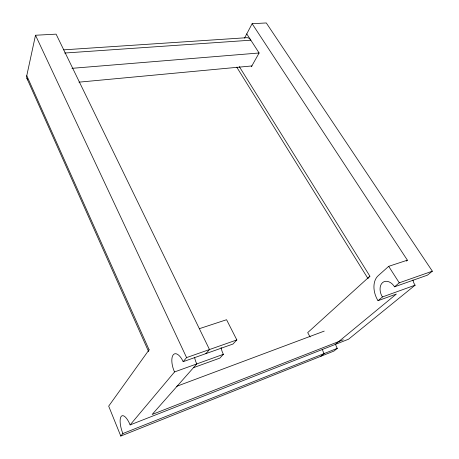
<?xml version="1.0" encoding="UTF-8"?>
<svg xmlns="http://www.w3.org/2000/svg" width="459" height="459" viewBox="0 0 459 459"><rect width="100%" height="100%" fill="white"/><g stroke="black" fill="none" stroke-linecap="round" stroke-linejoin="round"><path stroke-width="0.69" d="M27.861 79.866A10.27 6.701 -20.7 0 1 26.771 75.666L35.504 35.245L56.096 34.15L209.488 349.54L205.879 353.631M244.538 38.108L252.134 23.702L266.289 22.95L432.349 271.189L427.467 275.148L394.493 286.829L393.805 285.716A11.194 7.78 65.5 0 0 382.691 282.497A11.194 7.78 65.5 0 0 381.636 295.596L382.462 296.95L415.108 285.177L414.288 283.88A10.804 7.935 63.6 0 1 412.957 279.973M251.394 66.739L259.111 52.992L246.764 33.891M26.771 75.666L149.095 349.792L108.685 406.14L120.78 436.05L333.986 351.037L337.319 348.329L336.745 347.383A11.624 7.143 65.7 0 1 335.638 344.606M120.78 436.05L122.903 433.52L337.319 348.329M122.903 433.52L122.387 432.28A14.281 4.906 71.9 0 1 121.119 416.525A14.281 4.906 71.9 0 1 129.208 422.808L130.115 424.919L174.558 371.928L223.395 354.314L222.592 352.661A13.15 6.495 70.8 0 1 221.089 347.515M174.558 371.928L173.777 370.178A13.764 5.927 71.8 0 1 173.353 354.681A13.764 5.927 71.8 0 1 182.493 360.24L183.152 361.681L186.578 357.595L236.833 339.93L226.568 319.722L199.344 328.684M223.395 354.314L219.861 358.1L193.468 367.676M236.833 339.93L233.006 344.021L183.152 361.681M239.305 66.601L369.908 276.203L307.696 332.62L310.129 336.975M252.134 23.702L407.391 260.178L388.687 266.335L378.187 275.71A19.599 13.621 65.5 0 0 378.015 300.697L396.369 294.035L335.225 344.439M406.324 261.108L407.391 260.178M378.015 300.697L382.462 296.95M394.493 286.829L399.25 282.824L432.349 271.189M320.887 356.259L324.163 353.556L323.595 352.587A11.785 7.051 66.2 0 1 322.482 349.769M415.108 285.177L348.553 339.212L130.115 424.919M343.286 339.775L152.141 414.471L196.802 363.901L196.01 362.203A13.489 6.197 71.4 0 1 194.622 357.578M176.698 386.312L324.238 331.105M78.959 82.161L252.02 65.93M71.954 68.328L259.094 52.992M64.633 53.043L250.838 40.191A9.088 5.342 87.4 0 0 246.919 37.684L63.64 49.847M388.687 266.335L399.25 282.824M236.746 67.152L367.825 278.326M35.504 35.245L186.578 357.595M26.926 78.363L148.55 351.433M368.181 278.315A10.178 2.117 -30 0 1 369.908 276.203M148.538 350.969A12.519 3.259 -25.8 0 1 149.095 349.792"/></g></svg>
